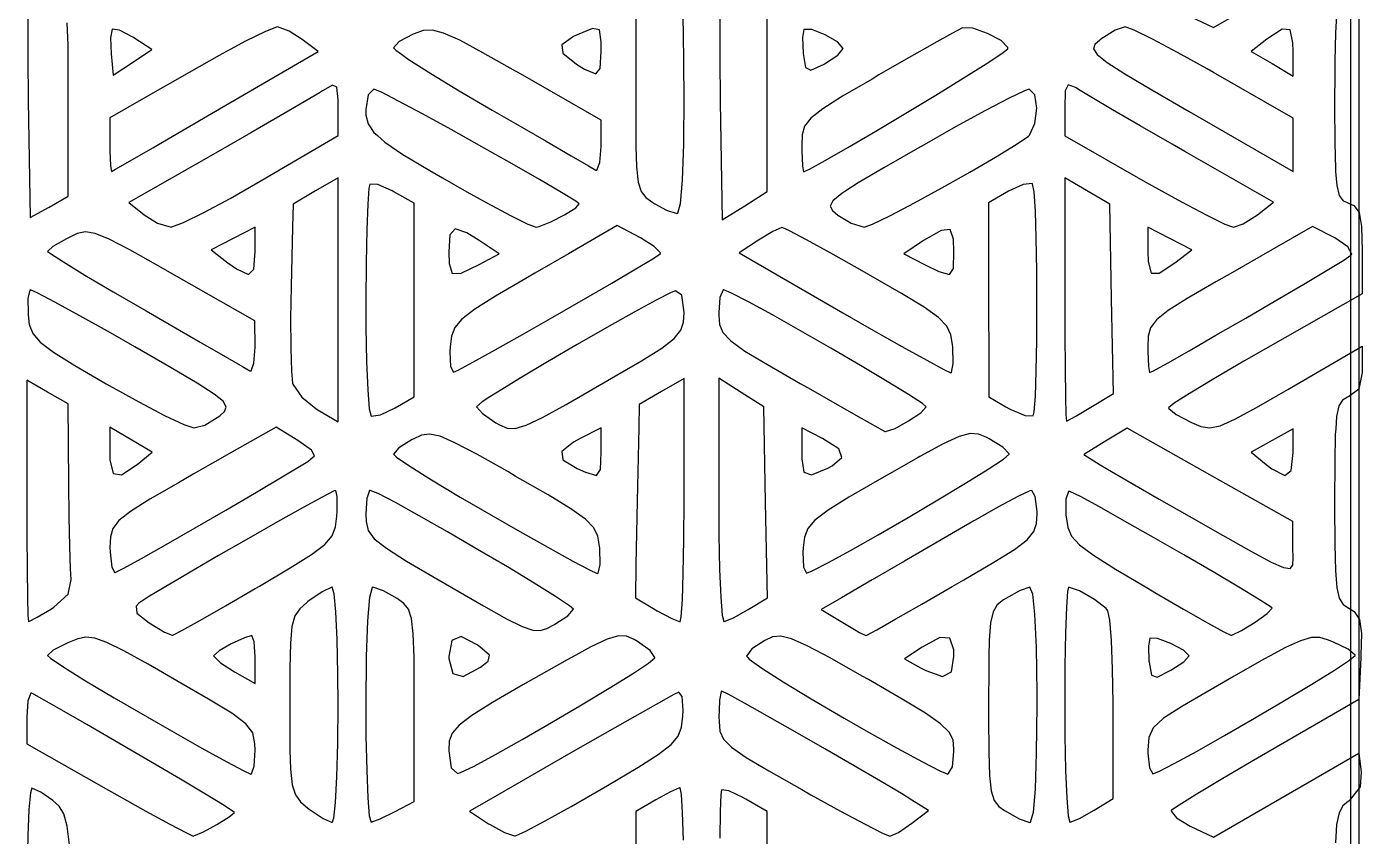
# Model space of a CAD drawing. Extents: x 19 to 403, y -177 to -75.
# Drawn here: x 190.8 to 207.31, y -123.52 to -113.52 of the extents above; entities that cross this region are included whole.
import ezdxf

# ---------------------------------------------------------------- set-up
doc = ezdxf.new("R2010")
doc.units = 0
doc.layers.add('BLACK', color=7, linetype='CONTINUOUS')

msp = doc.modelspace()

# ---------------------------------------------------------------- linework, layer by layer
at = {"layer": 'BLACK', "linetype": 'CONTINUOUS'}
for p, q in [((207.168, -126.969), (207.168, -91.3843)), ((207.268, -91.3843), (207.268, -126.969)), ((205.47, -113.528), (206.368, -113.008)), ((190.82, -113.206), (190.816, -113.532)), ((198.329, -113.212), (198.329, -114.381)), ((198.919, -113.564), (198.908, -113.224)), ((199.373, -113.212), (199.369, -113.541)), ((199.954, -115.553), (199.954, -113.212)), ((205.182, -113.391), (205.47, -113.528)), ((206.992, -113.37), (206.976, -113.597)), ((190.816, -113.532), (190.817, -113.949)), ((191.314, -113.746), (191.304, -113.47)), ((191.858, -113.546), (191.838, -113.653)), ((191.859, -113.545), (191.858, -113.546)), ((191.951, -113.558), (191.859, -113.545)), ((192.116, -113.645), (191.951, -113.558)), ((193.89, -113.521), (193.754, -113.575)), ((193.901, -113.519), (193.89, -113.521)), ((194.045, -113.57), (193.901, -113.519)), ((195.816, -113.559), (195.704, -113.565)), ((195.956, -113.595), (195.816, -113.559)), ((197.797, -113.538), (197.606, -113.617)), ((197.88, -113.556), (197.797, -113.538)), ((197.901, -113.702), (197.88, -113.556)), ((199.369, -113.541), (199.369, -113.961)), ((200.407, -113.549), (200.389, -113.651)), ((200.506, -113.551), (200.407, -113.549)), ((200.67, -113.615), (200.506, -113.551)), ((202.361, -113.533), (202.244, -113.595)), ((202.367, -113.53), (202.361, -113.533)), ((202.497, -113.536), (202.367, -113.53)), ((202.678, -113.599), (202.497, -113.536)), ((204.256, -113.56), (204.079, -113.671)), ((204.378, -113.519), (204.256, -113.56)), ((204.488, -113.559), (204.378, -113.519)), ((204.715, -113.67), (204.488, -113.559)), ((206.32, -113.546), (206.131, -113.671)), ((206.418, -113.556), (206.32, -113.546)), ((206.452, -113.714), (206.418, -113.556)), ((191.838, -113.653), (191.845, -113.851)), ((192.126, -113.652), (192.116, -113.645)), ((192.351, -113.799), (192.126, -113.652)), ((193.508, -113.697), (193.317, -113.799)), ((193.754, -113.575), (193.508, -113.697)), ((194.207, -113.673), (194.045, -113.57)), ((194.404, -113.824), (194.207, -113.673)), ((195.406, -113.701), (195.336, -113.776)), ((195.578, -113.609), (195.406, -113.701)), ((195.593, -113.603), (195.578, -113.609)), ((195.704, -113.565), (195.593, -113.603)), ((196.155, -113.684), (195.956, -113.595)), ((196.442, -113.838), (196.155, -113.684)), ((197.562, -113.638), (197.415, -113.739)), ((197.606, -113.617), (197.562, -113.638)), ((197.902, -113.817), (197.901, -113.702)), ((198.926, -113.991), (198.919, -113.564)), ((200.389, -113.651), (200.397, -113.844)), ((200.824, -113.705), (200.67, -113.615)), ((200.895, -113.784), (200.824, -113.705)), ((202.014, -113.725), (201.908, -113.785)), ((202.244, -113.595), (202.014, -113.725)), ((202.844, -113.688), (202.678, -113.599)), ((202.928, -113.772), (202.844, -113.688)), ((204.064, -113.682), (204.004, -113.737)), ((204.079, -113.671), (204.064, -113.682)), ((205.026, -113.835), (204.715, -113.67)), ((206.131, -113.671), (205.937, -113.821)), ((206.454, -113.822), (206.452, -113.714)), ((206.976, -113.597), (206.968, -113.937)), ((191.316, -114.148), (191.314, -113.746)), ((191.845, -113.851), (191.872, -114.115)), ((192.112, -113.957), (192.351, -113.799)), ((193.183, -113.871), (192.81, -114.081)), ((193.138, -114.562), (194.404, -113.824)), ((193.317, -113.799), (193.183, -113.871)), ((195.336, -113.776), (195.371, -113.812)), ((195.371, -113.812), (195.388, -113.824)), ((195.388, -113.824), (195.531, -113.925)), ((196.845, -114.067), (196.442, -113.838)), ((197.415, -113.739), (197.428, -113.842)), ((197.428, -113.842), (197.599, -113.978)), ((197.891, -114.034), (197.902, -113.817)), ((200.397, -113.844), (200.397, -113.846)), ((200.397, -113.846), (200.426, -114.019)), ((200.664, -113.976), (200.827, -113.869)), ((200.827, -113.869), (200.895, -113.785)), ((200.895, -113.785), (200.895, -113.784)), ((201.908, -113.785), (201.701, -113.903)), ((202.66, -113.974), (202.853, -113.848)), ((202.853, -113.848), (202.928, -113.79)), ((202.928, -113.79), (202.928, -113.772)), ((203.988, -113.79), (203.987, -113.791)), ((203.987, -113.791), (204.032, -113.86)), ((204.004, -113.737), (203.988, -113.79)), ((204.032, -113.86), (204.155, -113.957)), ((205.393, -114.039), (205.026, -113.835)), ((205.937, -113.821), (206.195, -113.973)), ((206.454, -114.126), (206.454, -113.822)), ((190.817, -113.949), (190.822, -114.373)), ((191.872, -114.115), (192.112, -113.957)), ((195.531, -113.925), (195.798, -114.095)), ((197.599, -113.978), (197.696, -114.04)), ((197.696, -114.04), (197.836, -114.101)), ((197.836, -114.101), (197.891, -114.034)), ((198.928, -114.373), (198.926, -113.991)), ((199.369, -113.961), (199.374, -114.373)), ((200.426, -114.019), (200.495, -114.054)), ((200.495, -114.054), (200.66, -113.978)), ((200.66, -113.978), (200.664, -113.976)), ((201.701, -113.903), (201.336, -114.113)), ((202.378, -114.151), (202.66, -113.974)), ((204.155, -113.957), (204.374, -114.097)), ((205.469, -114.082), (205.393, -114.039)), ((206.195, -113.973), (206.454, -114.126)), ((206.968, -113.937), (206.968, -114.126)), ((191.316, -114.404), (191.316, -114.148)), ((192.81, -114.081), (192.247, -114.404)), ((195.798, -114.095), (196.148, -114.308)), ((196.876, -114.084), (196.845, -114.067)), ((197.901, -114.672), (196.876, -114.084)), ((201.25, -114.163), (200.885, -114.376)), ((201.336, -114.113), (201.25, -114.163)), ((202.037, -114.361), (202.378, -114.151)), ((204.374, -114.097), (204.706, -114.295)), ((206.454, -114.646), (205.469, -114.082)), ((206.968, -114.126), (206.967, -114.42)), ((190.822, -114.373), (190.823, -114.428)), ((194.421, -114.332), (194.231, -114.446)), ((194.459, -114.308), (194.421, -114.332)), ((194.582, -114.237), (194.459, -114.308)), ((194.637, -114.264), (194.582, -114.237)), ((194.651, -114.419), (194.637, -114.264)), ((195.024, -114.36), (194.994, -114.538)), ((195.094, -114.287), (195.024, -114.36)), ((195.187, -114.327), (195.094, -114.287)), ((195.398, -114.436), (195.187, -114.327)), ((196.148, -114.308), (196.555, -114.547)), ((198.329, -114.381), (198.329, -114.529)), ((198.923, -114.969), (198.928, -114.373)), ((199.374, -114.373), (199.375, -114.443)), ((200.885, -114.376), (200.641, -114.53)), ((201.666, -114.586), (202.037, -114.361)), ((203.135, -114.308), (202.944, -114.4)), ((203.193, -114.287), (203.135, -114.308)), ((203.264, -114.358), (203.193, -114.287)), ((203.287, -114.522), (203.264, -114.358)), ((203.637, -114.309), (203.632, -114.522)), ((203.673, -114.235), (203.637, -114.309)), ((203.765, -114.269), (203.673, -114.235)), ((203.824, -114.305), (203.765, -114.269)), ((203.965, -114.391), (203.824, -114.305)), ((204.706, -114.295), (205.169, -114.563)), ((190.823, -114.428), (190.846, -115.876)), ((191.316, -115.613), (191.316, -114.404)), ((192.247, -114.404), (191.83, -114.644)), ((194.231, -114.446), (193.937, -114.618)), ((194.652, -114.523), (194.651, -114.419)), ((194.652, -114.863), (194.652, -114.523)), ((194.994, -114.538), (194.996, -114.608)), ((195.695, -114.595), (195.398, -114.436)), ((196.555, -114.547), (196.842, -114.713)), ((198.329, -114.529), (198.331, -114.954)), ((199.375, -114.443), (199.398, -115.905)), ((200.641, -114.53), (200.492, -114.646)), ((202.944, -114.4), (202.651, -114.554)), ((203.264, -114.711), (203.287, -114.522)), ((203.632, -114.522), (203.632, -114.524)), ((203.632, -114.524), (203.632, -114.866)), ((204.223, -114.543), (203.965, -114.391)), ((204.565, -114.742), (204.223, -114.543)), ((206.967, -114.42), (206.967, -114.491)), ((206.967, -114.491), (206.969, -114.952)), ((191.83, -114.644), (191.83, -114.979)), ((192.722, -114.804), (193.138, -114.562)), ((193.937, -114.618), (193.572, -114.829)), ((194.996, -114.608), (195.022, -114.718)), ((196.049, -114.789), (195.695, -114.595)), ((196.842, -114.713), (197.221, -114.932)), ((197.901, -114.998), (197.901, -114.672)), ((200.492, -114.646), (200.415, -114.747)), ((201.295, -114.808), (201.666, -114.586)), ((202.651, -114.554), (202.282, -114.756)), ((203.196, -114.855), (203.264, -114.711)), ((205.169, -114.563), (206.454, -115.306)), ((206.454, -115.306), (206.454, -114.646)), ((192.361, -115.013), (192.722, -114.804)), ((193.572, -114.829), (193.166, -115.061)), ((193.69, -115.426), (194.652, -114.863)), ((195.022, -114.718), (195.092, -114.824)), ((195.092, -114.824), (195.137, -114.863)), ((195.137, -114.863), (195.229, -114.944)), ((196.428, -115), (196.049, -114.789)), ((200.386, -114.854), (200.382, -114.989)), ((200.415, -114.747), (200.386, -114.854)), ((200.953, -115.009), (201.295, -114.808)), ((202.282, -114.756), (201.865, -114.991)), ((203.03, -114.974), (203.183, -114.868)), ((203.183, -114.868), (203.196, -114.855)), ((203.632, -114.866), (204.626, -115.432)), ((204.958, -114.969), (204.565, -114.742)), ((191.83, -114.979), (191.83, -115.05)), ((192.08, -115.176), (192.361, -115.013)), ((195.229, -114.944), (195.452, -115.094)), ((196.802, -115.211), (196.428, -115)), ((197.221, -114.932), (197.531, -115.111)), ((197.887, -115.196), (197.901, -114.998)), ((198.331, -114.954), (198.333, -114.998)), ((198.333, -114.998), (198.34, -115.247)), ((198.908, -115.414), (198.923, -114.969)), ((200.382, -114.989), (200.382, -115.05)), ((200.671, -115.172), (200.953, -115.009)), ((201.842, -115.004), (201.396, -115.259)), ((201.865, -114.991), (201.842, -115.004)), ((202.777, -115.13), (203.03, -114.974)), ((205.114, -115.058), (204.958, -114.969)), ((206.969, -114.952), (206.977, -115.273)), ((191.83, -115.05), (191.837, -115.235)), ((191.902, -115.278), (192.08, -115.176)), ((193.166, -115.061), (192.065, -115.688)), ((195.452, -115.094), (195.784, -115.293)), ((197.141, -115.405), (196.802, -115.211)), ((197.531, -115.111), (197.745, -115.235)), ((197.851, -115.288), (197.887, -115.196)), ((200.382, -115.05), (200.389, -115.237)), ((200.476, -115.278), (200.671, -115.172)), ((202.46, -115.315), (202.777, -115.13)), ((206.211, -115.687), (205.114, -115.058)), ((191.837, -115.235), (191.851, -115.306)), ((191.851, -115.306), (191.902, -115.278)), ((195.784, -115.293), (195.942, -115.383)), ((197.745, -115.235), (197.837, -115.288)), ((197.837, -115.288), (197.851, -115.288)), ((198.34, -115.247), (198.361, -115.436)), ((200.389, -115.237), (200.403, -115.311)), ((200.403, -115.311), (200.476, -115.278)), ((201.396, -115.259), (201.079, -115.446)), ((202.114, -115.509), (202.46, -115.315)), ((206.977, -115.273), (206.979, -115.306)), ((206.979, -115.306), (206.994, -115.481)), ((193.318, -115.638), (193.69, -115.426)), ((194.652, -115.383), (194.374, -115.545)), ((194.652, -118.402), (194.652, -115.383)), ((195.032, -115.512), (195.017, -115.708)), ((195.043, -115.464), (195.032, -115.512)), ((195.143, -115.468), (195.043, -115.464)), ((195.32, -115.544), (195.143, -115.468)), ((195.942, -115.383), (196.244, -115.556)), ((197.413, -115.565), (197.141, -115.405)), ((198.361, -115.436), (198.398, -115.553)), ((198.883, -115.7), (198.908, -115.414)), ((201.079, -115.446), (200.912, -115.553)), ((201.775, -115.694), (202.114, -115.509)), ((203.116, -115.465), (202.935, -115.548)), ((203.23, -115.454), (203.116, -115.465)), ((203.235, -115.458), (203.23, -115.454)), ((203.254, -115.559), (203.235, -115.458)), ((204.187, -115.708), (203.632, -115.383)), ((203.632, -115.383), (203.632, -116.888)), ((204.626, -115.432), (204.71, -115.479)), ((204.71, -115.479), (205.076, -115.682)), ((206.994, -115.481), (207.024, -115.603)), ((191.081, -115.745), (191.316, -115.613)), ((192.065, -115.688), (192.256, -115.843)), ((192.99, -115.814), (193.318, -115.638)), ((194.374, -115.545), (194.096, -115.708)), ((195.342, -115.556), (195.32, -115.544)), ((195.591, -115.698), (195.342, -115.556)), ((195.592, -118.093), (195.591, -115.698)), ((196.244, -115.556), (196.489, -115.692)), ((196.489, -115.692), (196.783, -115.849)), ((197.589, -115.674), (197.413, -115.565)), ((197.588, -115.754), (197.631, -115.704)), ((197.631, -115.704), (197.589, -115.674)), ((198.398, -115.553), (198.456, -115.627)), ((198.456, -115.627), (198.54, -115.689)), ((198.54, -115.689), (198.567, -115.704)), ((198.567, -115.704), (198.709, -115.783)), ((198.848, -115.822), (198.883, -115.7)), ((199.676, -115.729), (199.954, -115.553)), ((200.766, -115.668), (200.733, -115.733)), ((200.875, -115.577), (200.766, -115.668)), ((200.912, -115.553), (200.875, -115.577)), ((201.477, -115.85), (201.775, -115.694)), ((202.935, -115.548), (202.691, -115.692)), ((202.691, -115.692), (202.691, -116.297)), ((203.269, -115.795), (203.254, -115.559)), ((205.076, -115.682), (205.387, -115.846)), ((206.012, -115.841), (206.211, -115.687)), ((207.024, -115.603), (207.071, -115.667)), ((207.071, -115.667), (207.114, -115.687)), ((207.114, -115.687), (207.138, -115.698)), ((207.138, -115.698), (207.204, -115.728)), ((190.846, -115.876), (191.081, -115.745)), ((192.256, -115.843), (192.42, -115.946)), ((192.739, -115.938), (192.99, -115.814)), ((194.096, -115.708), (194.089, -115.993)), ((195.017, -115.708), (195.005, -116.025)), ((196.783, -115.849), (196.998, -115.956)), ((197.279, -115.929), (197.451, -115.84)), ((197.451, -115.84), (197.588, -115.754)), ((198.709, -115.783), (198.839, -115.827)), ((198.839, -115.827), (198.848, -115.822)), ((199.398, -115.905), (199.676, -115.729)), ((200.733, -115.733), (200.76, -115.787)), ((200.76, -115.787), (200.828, -115.844)), ((200.828, -115.844), (200.992, -115.945)), ((201.257, -115.956), (201.477, -115.85)), ((203.28, -116.132), (203.269, -115.795)), ((204.211, -116.879), (204.187, -115.708)), ((205.387, -115.846), (205.61, -115.956)), ((205.837, -115.953), (206.012, -115.841)), ((207.204, -115.728), (207.271, -115.814)), ((207.271, -115.814), (207.301, -115.986)), ((192.42, -115.946), (192.587, -115.993)), ((192.587, -115.993), (192.597, -115.992)), ((192.597, -115.992), (192.739, -115.938)), ((193.625, -115.993), (193.083, -116.274)), ((193.625, -116.295), (193.625, -115.993)), ((194.089, -115.993), (194.071, -116.729)), ((195.005, -116.025), (194.997, -116.434)), ((196.097, -116.013), (196.034, -116.087)), ((196.241, -116.065), (196.097, -116.013)), ((196.998, -115.956), (197.099, -115.994)), ((197.099, -115.994), (197.135, -115.987)), ((197.135, -115.987), (197.279, -115.929)), ((198.101, -115.974), (197.499, -116.323)), ((198.387, -116.128), (198.101, -115.974)), ((200.134, -115.999), (200.023, -116.048)), ((200.138, -115.998), (200.134, -115.999)), ((200.229, -116.038), (200.138, -115.998)), ((200.992, -115.945), (201.151, -115.994)), ((201.151, -115.994), (201.257, -115.956)), ((202.103, -116.034), (201.888, -116.161)), ((202.216, -116.024), (202.103, -116.034)), ((202.258, -116.143), (202.216, -116.024)), ((205.201, -116.274), (204.658, -115.993)), ((204.658, -115.993), (204.658, -116.295)), ((205.61, -115.956), (205.717, -115.996)), ((205.717, -115.996), (205.837, -115.953)), ((206.694, -115.985), (206.19, -116.274)), ((206.969, -116.127), (206.694, -115.985)), ((207.301, -115.986), (207.309, -116.286)), ((191.293, -116.138), (191.127, -116.235)), ((191.32, -116.124), (191.293, -116.138)), ((191.428, -116.073), (191.32, -116.124)), ((191.528, -116.053), (191.428, -116.073)), ((191.65, -116.073), (191.528, -116.053)), ((191.823, -116.143), (191.65, -116.073)), ((192.076, -116.275), (191.823, -116.143)), ((196.034, -116.087), (196.02, -116.297)), ((196.394, -116.161), (196.241, -116.065)), ((196.64, -116.323), (196.394, -116.161)), ((198.559, -116.235), (198.387, -116.128)), ((199.845, -116.155), (199.608, -116.312)), ((200.023, -116.048), (199.845, -116.155)), ((200.439, -116.149), (200.229, -116.038)), ((200.739, -116.314), (200.439, -116.149)), ((201.888, -116.161), (201.642, -116.324)), ((202.263, -116.297), (202.258, -116.143)), ((203.286, -116.533), (203.28, -116.132)), ((207.129, -116.236), (206.969, -116.127)), ((191.127, -116.235), (191.06, -116.293)), ((191.06, -116.293), (191.095, -116.321)), ((191.095, -116.321), (191.256, -116.424)), ((192.437, -116.478), (192.076, -116.275)), ((193.083, -116.274), (193.29, -116.433)), ((193.61, -116.512), (193.625, -116.295)), ((196.02, -116.297), (196.024, -116.444)), ((196.394, -116.456), (196.64, -116.323)), ((197.499, -116.323), (197.082, -116.564)), ((198.54, -116.384), (198.631, -116.323)), ((198.634, -116.312), (198.559, -116.235)), ((198.631, -116.323), (198.634, -116.312)), ((199.608, -116.312), (199.607, -116.312)), ((199.607, -116.312), (200.89, -117.053)), ((201.101, -116.518), (200.739, -116.314)), ((201.642, -116.324), (201.906, -116.46)), ((202.256, -116.503), (202.263, -116.297)), ((202.691, -116.297), (202.691, -116.893)), ((204.658, -116.295), (204.661, -116.418)), ((204.993, -116.433), (205.201, -116.274)), ((206.19, -116.274), (205.676, -116.569)), ((207.081, -116.4), (207.169, -116.341)), ((207.178, -116.327), (207.129, -116.236)), ((207.169, -116.341), (207.178, -116.327)), ((207.309, -116.286), (207.309, -116.819)), ((191.256, -116.424), (191.523, -116.586)), ((192.602, -116.571), (192.437, -116.478)), ((193.29, -116.433), (193.396, -116.511)), ((193.396, -116.511), (193.543, -116.581)), ((193.543, -116.581), (193.61, -116.512)), ((194.997, -116.434), (194.994, -116.905)), ((196.024, -116.444), (196.063, -116.565)), ((196.174, -116.564), (196.394, -116.456)), ((198.035, -116.685), (198.331, -116.511)), ((198.331, -116.511), (198.54, -116.384)), ((201.207, -116.578), (201.101, -116.518)), ((201.906, -116.46), (202.074, -116.544)), ((202.206, -116.579), (202.256, -116.503)), ((204.661, -116.418), (204.698, -116.563)), ((204.799, -116.564), (204.993, -116.433)), ((206.586, -116.697), (206.876, -116.524)), ((206.876, -116.524), (207.081, -116.4)), ((191.523, -116.586), (191.872, -116.793)), ((193.624, -117.152), (192.602, -116.571)), ((196.063, -116.565), (196.174, -116.564)), ((196.97, -116.629), (196.596, -116.849)), ((197.082, -116.564), (196.97, -116.629)), ((197.683, -116.889), (198.035, -116.685)), ((201.613, -116.813), (201.207, -116.578)), ((202.074, -116.544), (202.206, -116.579)), ((203.288, -116.964), (203.286, -116.533)), ((204.698, -116.563), (204.799, -116.564)), ((205.498, -116.671), (205.145, -116.877)), ((205.676, -116.569), (205.498, -116.671)), ((206.24, -116.901), (206.586, -116.697)), ((190.841, -116.771), (190.816, -116.876)), ((190.85, -116.767), (190.841, -116.771)), ((190.94, -116.808), (190.85, -116.767)), ((191.152, -116.92), (190.94, -116.808)), ((191.872, -116.793), (192.279, -117.03)), ((194.071, -116.729), (194.065, -117.122)), ((196.596, -116.849), (196.341, -117.009)), ((198.769, -116.803), (198.584, -116.896)), ((198.821, -116.783), (198.769, -116.803)), ((198.901, -116.836), (198.821, -116.783)), ((198.928, -117.048), (198.901, -116.836)), ((199.411, -116.769), (199.371, -116.865)), ((199.418, -116.767), (199.411, -116.769)), ((199.514, -116.808), (199.418, -116.767)), ((199.725, -116.917), (199.514, -116.808)), ((201.894, -116.984), (201.613, -116.813)), ((207.309, -116.819), (206.112, -117.499)), ((190.816, -116.876), (190.819, -117.055)), ((191.46, -117.09), (191.152, -116.92)), ((194.994, -116.905), (194.996, -117.227)), ((196.341, -117.009), (196.181, -117.131)), ((197.305, -117.107), (197.683, -116.889)), ((198.584, -116.896), (198.309, -117.045)), ((199.371, -116.865), (199.356, -117.05)), ((200.019, -117.079), (199.725, -116.917)), ((202.073, -117.112), (201.894, -116.984)), ((202.691, -116.893), (202.692, -117.681)), ((203.286, -117.39), (203.288, -116.964)), ((203.632, -116.888), (203.632, -116.964)), ((203.632, -116.964), (203.632, -117.315)), ((204.235, -118.05), (204.211, -116.879)), ((204.908, -117.026), (204.764, -117.14)), ((205.145, -116.877), (204.908, -117.026)), ((205.868, -117.118), (206.24, -116.901)), ((190.819, -117.055), (190.819, -117.077)), ((190.819, -117.077), (190.835, -117.197)), ((191.838, -117.302), (191.46, -117.09)), ((192.279, -117.03), (192.565, -117.195)), ((193.625, -117.478), (193.624, -117.152)), ((194.065, -117.122), (194.066, -117.478)), ((196.181, -117.131), (196.093, -117.236)), ((196.931, -117.32), (197.305, -117.107)), ((198.309, -117.045), (197.973, -117.234)), ((198.889, -117.269), (198.922, -117.169)), ((198.922, -117.169), (198.928, -117.05)), ((198.928, -117.05), (198.928, -117.048)), ((199.356, -117.05), (199.355, -117.06)), ((199.355, -117.06), (199.356, -117.082)), ((199.356, -117.082), (199.365, -117.198)), ((200.367, -117.275), (200.019, -117.079)), ((200.89, -117.053), (201.239, -117.253)), ((202.175, -117.218), (202.073, -117.112)), ((204.764, -117.14), (204.69, -117.239)), ((205.501, -117.331), (205.868, -117.118)), ((190.835, -117.197), (190.877, -117.307)), ((190.877, -117.307), (190.968, -117.414)), ((192.138, -117.473), (191.838, -117.302)), ((192.565, -117.195), (192.945, -117.414)), ((194.996, -117.227), (195.004, -117.657)), ((196.053, -117.343), (196.036, -117.474)), ((196.093, -117.236), (196.053, -117.343)), ((196.591, -117.512), (196.931, -117.32)), ((197.973, -117.234), (197.606, -117.445)), ((198.806, -117.369), (198.889, -117.269)), ((199.365, -117.198), (199.406, -117.297)), ((199.406, -117.297), (199.503, -117.399)), ((200.739, -117.489), (200.367, -117.275)), ((201.239, -117.253), (201.619, -117.469)), ((202.225, -117.323), (202.175, -117.218)), ((202.244, -117.446), (202.225, -117.323)), ((203.632, -117.315), (203.635, -117.745)), ((204.662, -117.343), (204.658, -117.473)), ((204.69, -117.239), (204.662, -117.343)), ((205.168, -117.522), (205.501, -117.331)), ((190.968, -117.414), (191.133, -117.539)), ((192.59, -117.733), (192.138, -117.473)), ((192.945, -117.414), (193.255, -117.592)), ((193.611, -117.676), (193.625, -117.478)), ((194.066, -117.478), (194.066, -117.492)), ((194.066, -117.492), (194.074, -117.772)), ((196.036, -117.474), (196.033, -117.534)), ((196.315, -117.664), (196.591, -117.512)), ((197.606, -117.445), (197.238, -117.659)), ((198.4, -117.646), (198.651, -117.488)), ((198.651, -117.488), (198.806, -117.369)), ((199.503, -117.399), (199.679, -117.525)), ((201.106, -117.703), (200.739, -117.489)), ((201.619, -117.469), (201.927, -117.64)), ((202.247, -117.476), (202.244, -117.446)), ((202.252, -117.681), (202.247, -117.476)), ((203.28, -117.774), (203.286, -117.39)), ((204.658, -117.473), (204.658, -117.531)), ((204.9, -117.674), (205.168, -117.522)), ((206.112, -117.499), (205.844, -117.652)), ((206.387, -118), (207.309, -117.464)), ((207.309, -117.464), (207.309, -117.752)), ((191.133, -117.539), (191.398, -117.704)), ((193.255, -117.592), (193.469, -117.715)), ((193.575, -117.768), (193.611, -117.676)), ((195.004, -117.657), (195.018, -118.004)), ((196.033, -117.534), (196.041, -117.716)), ((196.134, -117.761), (196.315, -117.664)), ((197.238, -117.659), (196.9, -117.861)), ((198.031, -117.862), (198.4, -117.646)), ((199.679, -117.525), (199.957, -117.693)), ((201.927, -117.64), (202.137, -117.753)), ((202.232, -117.789), (202.252, -117.681)), ((202.692, -117.681), (202.692, -118.093)), ((204.658, -117.531), (204.665, -117.717)), ((204.728, -117.769), (204.9, -117.674)), ((205.844, -117.652), (205.475, -117.868)), ((191.398, -117.704), (191.787, -117.931)), ((192.911, -117.923), (192.59, -117.733)), ((193.469, -117.715), (193.561, -117.768)), ((193.561, -117.768), (193.575, -117.768)), ((194.074, -117.772), (194.089, -117.923)), ((196.041, -117.716), (196.079, -117.786)), ((196.079, -117.786), (196.134, -117.761)), ((199.957, -117.693), (200.36, -117.926)), ((201.437, -117.9), (201.106, -117.703)), ((202.137, -117.753), (202.223, -117.794)), ((202.223, -117.794), (202.232, -117.789)), ((203.269, -118.081), (203.28, -117.774)), ((203.635, -117.745), (203.64, -118.087)), ((204.665, -117.717), (204.679, -117.792)), ((204.679, -117.792), (204.728, -117.769)), ((207.308, -117.792), (207.265, -117.997)), ((207.309, -117.752), (207.308, -117.792)), ((191.059, -118.033), (190.803, -117.887)), ((190.803, -117.887), (190.803, -119.38)), ((191.787, -117.931), (191.821, -117.95)), ((191.821, -117.95), (192.187, -118.155)), ((193.119, -118.057), (192.911, -117.923)), ((194.089, -117.923), (194.092, -117.935)), ((194.092, -117.935), (194.202, -118.097)), ((195.018, -118.004), (195.036, -118.238)), ((196.9, -117.861), (196.621, -118.032)), ((197.47, -118.185), (197.883, -117.948)), ((197.883, -117.948), (198.031, -117.862)), ((198.928, -117.863), (198.65, -118.026)), ((198.928, -119.368), (198.928, -117.863)), ((199.633, -118.038), (199.355, -117.862)), ((199.355, -117.862), (199.355, -119.367)), ((200.36, -117.926), (200.459, -117.982)), ((200.459, -117.982), (200.819, -118.187)), ((201.702, -118.062), (201.437, -117.9)), ((205.475, -117.868), (205.181, -118.046)), ((206.003, -118.222), (206.387, -118)), ((207.265, -117.997), (207.138, -118.093)), ((191.315, -118.179), (191.059, -118.033)), ((191.323, -119.162), (191.315, -118.179)), ((192.187, -118.155), (192.505, -118.322)), ((193.233, -118.151), (193.119, -118.057)), ((193.27, -118.218), (193.233, -118.151)), ((194.202, -118.097), (194.354, -118.218)), ((195.357, -118.229), (195.592, -118.093)), ((196.432, -118.155), (196.362, -118.213)), ((196.528, -118.093), (196.432, -118.155)), ((196.621, -118.032), (196.528, -118.093)), ((198.65, -118.026), (198.372, -118.188)), ((199.911, -118.214), (199.633, -118.038)), ((201.873, -118.173), (201.702, -118.062)), ((201.921, -118.214), (201.873, -118.173)), ((202.692, -118.093), (202.905, -118.214)), ((203.253, -118.277), (203.269, -118.081)), ((203.64, -118.087), (203.646, -118.311)), ((203.955, -118.221), (204.235, -118.05)), ((204.986, -118.171), (204.915, -118.227)), ((205.175, -118.05), (204.986, -118.171)), ((205.181, -118.046), (205.175, -118.05)), ((207.063, -118.131), (207.019, -118.201)), ((207.127, -118.097), (207.063, -118.131)), ((207.138, -118.093), (207.127, -118.097)), ((192.505, -118.322), (192.743, -118.434)), ((193.003, -118.441), (193.188, -118.328)), ((193.188, -118.328), (193.247, -118.273)), ((193.247, -118.273), (193.27, -118.218)), ((194.354, -118.218), (194.392, -118.248)), ((194.392, -118.248), (194.652, -118.402)), ((195.036, -118.238), (195.058, -118.331)), ((195.058, -118.331), (195.06, -118.332)), ((195.06, -118.332), (195.176, -118.314)), ((195.176, -118.314), (195.357, -118.229)), ((196.362, -118.213), (196.363, -118.216)), ((196.363, -118.216), (196.436, -118.298)), ((196.436, -118.298), (196.6, -118.411)), ((196.977, -118.442), (197.177, -118.346)), ((197.177, -118.346), (197.47, -118.185)), ((198.372, -118.188), (198.366, -118.473)), ((199.935, -119.394), (199.911, -118.214)), ((200.819, -118.187), (201.116, -118.356)), ((201.702, -118.389), (201.855, -118.287)), ((201.855, -118.287), (201.921, -118.214)), ((202.905, -118.214), (202.941, -118.235)), ((202.941, -118.235), (202.964, -118.247)), ((202.964, -118.247), (203.141, -118.323)), ((203.141, -118.323), (203.24, -118.328)), ((203.24, -118.328), (203.253, -118.277)), ((203.646, -118.311), (203.653, -118.392)), ((203.662, -118.389), (203.77, -118.33)), ((203.77, -118.33), (203.955, -118.221)), ((204.915, -118.227), (204.917, -118.235)), ((204.917, -118.235), (205.008, -118.308)), ((205.008, -118.308), (205.19, -118.406)), ((205.735, -118.368), (206.003, -118.222)), ((206.991, -118.334), (206.98, -118.486)), ((207.019, -118.201), (206.991, -118.334)), ((192.352, -118.777), (191.83, -118.468)), ((191.83, -118.468), (191.83, -118.772)), ((192.743, -118.434), (192.868, -118.476)), ((192.868, -118.476), (193.003, -118.441)), ((193.888, -118.465), (193.339, -118.777)), ((194.154, -118.633), (193.888, -118.465)), ((196.6, -118.411), (196.646, -118.437)), ((196.646, -118.437), (196.739, -118.477)), ((196.739, -118.477), (196.84, -118.483)), ((196.84, -118.483), (196.977, -118.442)), ((197.902, -118.473), (197.645, -118.606)), ((197.902, -118.775), (197.902, -118.473)), ((198.366, -118.473), (198.348, -119.382)), ((200.638, -118.606), (200.382, -118.473)), ((200.382, -118.473), (200.382, -118.775)), ((201.116, -118.356), (201.322, -118.472)), ((201.322, -118.472), (201.408, -118.518)), ((201.418, -118.52), (201.534, -118.481)), ((201.534, -118.481), (201.702, -118.389)), ((203.653, -118.392), (203.662, -118.389)), ((204.404, -118.479), (204.137, -118.641)), ((205.426, -119.056), (204.404, -118.479)), ((205.19, -118.406), (205.198, -118.41)), ((205.198, -118.41), (205.315, -118.46)), ((205.315, -118.46), (205.423, -118.476)), ((205.423, -118.476), (205.552, -118.449)), ((205.552, -118.449), (205.735, -118.368)), ((206.454, -118.486), (206.196, -118.631)), ((206.454, -118.781), (206.454, -118.486)), ((206.98, -118.486), (206.975, -118.556)), ((194.322, -118.749), (194.154, -118.633)), ((195.568, -118.619), (195.404, -118.723)), ((195.579, -118.613), (195.568, -118.619)), ((195.682, -118.567), (195.579, -118.613)), ((195.783, -118.552), (195.682, -118.567)), ((195.912, -118.579), (195.783, -118.552)), ((196.096, -118.658), (195.912, -118.579)), ((196.364, -118.801), (196.096, -118.658)), ((197.561, -118.652), (197.415, -118.769)), ((197.645, -118.606), (197.561, -118.652)), ((200.839, -118.734), (200.638, -118.606)), ((201.408, -118.518), (201.418, -118.52)), ((202.129, -118.673), (201.842, -118.828)), ((202.326, -118.582), (202.129, -118.673)), ((202.462, -118.545), (202.326, -118.582)), ((202.567, -118.553), (202.462, -118.545)), ((202.668, -118.595), (202.567, -118.553)), ((202.697, -118.609), (202.668, -118.595)), ((202.867, -118.715), (202.697, -118.609)), ((204.137, -118.641), (203.874, -118.801)), ((206.196, -118.631), (205.937, -118.777)), ((206.975, -118.556), (206.968, -118.895)), ((191.83, -118.772), (191.832, -118.869)), ((192.167, -118.927), (192.352, -118.777)), ((193.339, -118.777), (192.862, -119.048)), ((194.279, -118.889), (194.358, -118.82)), ((194.358, -118.82), (194.322, -118.749)), ((195.404, -118.723), (195.337, -118.801)), ((195.337, -118.801), (195.357, -118.82)), ((195.357, -118.82), (195.375, -118.837)), ((195.375, -118.837), (195.538, -118.949)), ((196.747, -119.016), (196.364, -118.801)), ((197.415, -118.769), (197.43, -118.871)), ((197.895, -118.989), (197.902, -118.775)), ((200.382, -118.775), (200.383, -118.858)), ((200.757, -118.944), (200.877, -118.84)), ((200.877, -118.84), (200.839, -118.734)), ((201.821, -118.84), (201.436, -119.06)), ((201.842, -118.828), (201.821, -118.84)), ((202.944, -118.796), (202.867, -118.715)), ((202.874, -118.86), (202.945, -118.801)), ((202.945, -118.801), (202.944, -118.796)), ((203.874, -118.801), (203.869, -118.804)), ((203.869, -118.804), (204.071, -118.93)), ((205.937, -118.777), (206.12, -118.927)), ((206.431, -119.001), (206.454, -118.781)), ((191.832, -118.869), (191.871, -119.038)), ((191.976, -119.054), (192.167, -118.927)), ((193.982, -119.069), (194.258, -118.902)), ((194.258, -118.902), (194.279, -118.889)), ((195.538, -118.949), (195.807, -119.118)), ((197.43, -118.871), (197.606, -118.977)), ((197.606, -118.977), (197.71, -119.024)), ((197.846, -119.062), (197.895, -118.989)), ((200.383, -118.858), (200.409, -119.024)), ((200.502, -119.054), (200.702, -118.972)), ((200.702, -118.972), (200.757, -118.944)), ((202.405, -119.158), (202.684, -118.984)), ((202.684, -118.984), (202.874, -118.86)), ((204.071, -118.93), (204.21, -119.014)), ((206.12, -118.927), (206.191, -118.983)), ((206.191, -118.983), (206.35, -119.065)), ((206.35, -119.065), (206.431, -119.001)), ((206.968, -118.895), (206.967, -119.379)), ((191.328, -119.575), (191.323, -119.162)), ((191.871, -119.038), (191.976, -119.054)), ((192.677, -119.154), (192.323, -119.358)), ((192.862, -119.048), (192.677, -119.154)), ((193.641, -119.271), (193.982, -119.069)), ((195.807, -119.118), (196.159, -119.33)), ((196.84, -119.07), (196.747, -119.016)), ((197.247, -119.304), (196.84, -119.07)), ((197.71, -119.024), (197.846, -119.062)), ((200.409, -119.024), (200.502, -119.054)), ((201.344, -119.113), (200.965, -119.332)), ((201.436, -119.06), (201.344, -119.113)), ((202.065, -119.363), (202.405, -119.158)), ((204.21, -119.014), (204.467, -119.164)), ((204.467, -119.164), (204.8, -119.356)), ((206.449, -119.632), (205.426, -119.056)), ((193.265, -119.491), (193.641, -119.271)), ((194.462, -119.327), (194.219, -119.461)), ((194.602, -119.255), (194.462, -119.327)), ((194.622, -119.248), (194.602, -119.255)), ((194.641, -119.323), (194.622, -119.248)), ((194.64, -119.509), (194.641, -119.323)), ((195.015, -119.323), (195.008, -119.344)), ((195.041, -119.249), (195.015, -119.323)), ((195.047, -119.248), (195.041, -119.249)), ((195.146, -119.288), (195.047, -119.248)), ((195.359, -119.399), (195.146, -119.288)), ((196.159, -119.33), (196.568, -119.568)), ((197.529, -119.475), (197.247, -119.304)), ((200.965, -119.332), (200.707, -119.493)), ((203.054, -119.323), (202.814, -119.451)), ((203.2, -119.254), (203.054, -119.323)), ((203.224, -119.248), (203.2, -119.254)), ((203.268, -119.323), (203.224, -119.248)), ((203.289, -119.507), (203.268, -119.323)), ((203.68, -119.261), (203.647, -119.356)), ((203.695, -119.26), (203.68, -119.261)), ((203.825, -119.324), (203.695, -119.26)), ((204.06, -119.452), (203.825, -119.324)), ((190.803, -119.38), (190.803, -119.419)), ((190.803, -119.419), (190.804, -119.796)), ((192.323, -119.358), (192.086, -119.507)), ((192.883, -119.712), (193.265, -119.491)), ((194.219, -119.461), (193.903, -119.638)), ((195.008, -119.344), (194.994, -119.539)), ((195.654, -119.562), (195.359, -119.399)), ((197.71, -119.604), (197.529, -119.475)), ((198.348, -119.382), (198.333, -120.165)), ((198.925, -119.854), (198.928, -119.368)), ((199.355, -119.367), (199.358, -119.795)), ((199.959, -120.574), (199.935, -119.394)), ((200.707, -119.493), (200.545, -119.615)), ((201.695, -119.581), (202.065, -119.363)), ((202.814, -119.451), (202.518, -119.619)), ((203.647, -119.356), (203.647, -119.539)), ((204.372, -119.626), (204.06, -119.452)), ((204.8, -119.356), (205.171, -119.568)), ((206.967, -119.379), (206.967, -119.447)), ((206.967, -119.447), (206.969, -119.912)), ((191.336, -119.941), (191.328, -119.575)), ((191.941, -119.621), (191.866, -119.719)), ((192.086, -119.507), (191.941, -119.621)), ((193.903, -119.638), (193.544, -119.842)), ((194.619, -119.7), (194.636, -119.567)), ((194.636, -119.567), (194.64, -119.509)), ((194.994, -119.539), (194.997, -119.632)), ((194.997, -119.632), (195.024, -119.742)), ((196.003, -119.761), (195.654, -119.562)), ((196.568, -119.568), (196.867, -119.738)), ((197.813, -119.71), (197.71, -119.604)), ((200.545, -119.615), (200.456, -119.719)), ((201.325, -119.796), (201.695, -119.581)), ((202.51, -119.623), (202.103, -119.86)), ((202.518, -119.619), (202.51, -119.623)), ((203.25, -119.757), (203.283, -119.658)), ((203.283, -119.658), (203.289, -119.539)), ((203.289, -119.539), (203.289, -119.507)), ((203.647, -119.539), (203.647, -119.554)), ((203.647, -119.554), (203.649, -119.576)), ((203.649, -119.576), (203.668, -119.706)), ((204.729, -119.83), (204.372, -119.626)), ((205.171, -119.568), (205.583, -119.803)), ((206.451, -119.956), (206.449, -119.632)), ((190.804, -119.796), (190.807, -120.226)), ((191.838, -119.823), (191.832, -119.953)), ((191.866, -119.719), (191.838, -119.823)), ((192.526, -119.917), (192.883, -119.712)), ((194.486, -119.915), (194.577, -119.809)), ((194.577, -119.809), (194.619, -119.7)), ((195.024, -119.742), (195.099, -119.845)), ((196.376, -119.977), (196.003, -119.761)), ((196.867, -119.738), (197.245, -119.951)), ((197.863, -119.814), (197.813, -119.71)), ((197.883, -119.936), (197.863, -119.814)), ((199.358, -119.795), (199.367, -120.225)), ((200.415, -119.826), (200.398, -119.957)), ((200.456, -119.719), (200.415, -119.826)), ((200.985, -119.989), (201.325, -119.796)), ((203.166, -119.857), (203.25, -119.757)), ((203.668, -119.706), (203.715, -119.814)), ((203.715, -119.814), (203.813, -119.921)), ((205.103, -120.045), (204.729, -119.83)), ((205.583, -119.803), (205.938, -120.004)), ((191.345, -120.217), (191.336, -119.941)), ((191.832, -119.953), (191.833, -120.012)), ((192.223, -120.089), (192.526, -119.917)), ((193.544, -119.842), (193.174, -120.054)), ((194.322, -120.04), (194.486, -119.915)), ((195.099, -119.845), (195.249, -119.963)), ((195.249, -119.963), (195.498, -120.121)), ((196.743, -120.194), (196.376, -119.977)), ((197.245, -119.951), (197.553, -120.121)), ((197.885, -119.962), (197.883, -119.936)), ((197.889, -120.165), (197.885, -119.962)), ((198.917, -120.274), (198.925, -119.854)), ((200.398, -119.957), (200.394, -120.013)), ((200.703, -120.144), (200.985, -119.989)), ((202.103, -119.86), (201.651, -120.122)), ((202.756, -120.136), (203.009, -119.977)), ((203.009, -119.977), (203.166, -119.857)), ((203.813, -119.921), (203.987, -120.05)), ((206.455, -120.082), (206.451, -119.956)), ((206.969, -119.912), (206.973, -120.082)), ((191.833, -120.012), (191.853, -120.196)), ((192.004, -120.21), (192.223, -120.089)), ((193.174, -120.054), (192.823, -120.258)), ((194.061, -120.204), (194.322, -120.04)), ((195.498, -120.121), (195.87, -120.34)), ((197.553, -120.121), (197.765, -120.233)), ((200.394, -120.013), (200.402, -120.197)), ((200.51, -120.243), (200.703, -120.144)), ((201.651, -120.122), (201.25, -120.355)), ((202.384, -120.355), (202.756, -120.136)), ((203.987, -120.05), (204.26, -120.222)), ((205.464, -120.255), (205.103, -120.045)), ((205.938, -120.004), (206.182, -120.135)), ((206.182, -120.135), (206.335, -120.202)), ((206.451, -120.17), (206.455, -120.082)), ((206.973, -120.082), (206.977, -120.237)), ((190.807, -120.226), (190.812, -120.567)), ((191.353, -120.347), (191.345, -120.217)), ((191.853, -120.196), (191.894, -120.265)), ((191.894, -120.265), (191.898, -120.264)), ((191.898, -120.264), (192.004, -120.21)), ((192.823, -120.258), (192.67, -120.347)), ((193.678, -120.431), (194.061, -120.204)), ((197.074, -120.394), (196.743, -120.194)), ((197.765, -120.233), (197.855, -120.274)), ((197.855, -120.274), (197.864, -120.27)), ((197.864, -120.27), (197.889, -120.165)), ((198.333, -120.165), (198.325, -120.576)), ((198.906, -120.602), (198.917, -120.274)), ((199.367, -120.225), (199.381, -120.566)), ((200.402, -120.197), (200.441, -120.27)), ((200.441, -120.27), (200.51, -120.243)), ((204.26, -120.222), (204.658, -120.458)), ((205.782, -120.442), (205.464, -120.255)), ((206.335, -120.202), (206.418, -120.212)), ((206.418, -120.212), (206.451, -120.17)), ((206.977, -120.237), (206.994, -120.451)), ((191.316, -120.531), (191.353, -120.347)), ((192.521, -120.435), (192.3, -120.568)), ((192.67, -120.347), (192.521, -120.435)), ((193.259, -120.674), (193.625, -120.461)), ((193.625, -120.461), (193.678, -120.431)), ((194.573, -120.445), (194.453, -120.501)), ((194.578, -120.445), (194.573, -120.445)), ((194.602, -120.526), (194.578, -120.445)), ((195.073, -120.449), (195.039, -120.572)), ((195.082, -120.445), (195.073, -120.449)), ((195.213, -120.488), (195.082, -120.445)), ((195.382, -120.583), (195.213, -120.488)), ((195.87, -120.34), (196.055, -120.447)), ((196.055, -120.447), (196.45, -120.676)), ((197.34, -120.559), (197.074, -120.394)), ((201.25, -120.355), (200.872, -120.574)), ((201.865, -120.654), (202.242, -120.437)), ((202.242, -120.437), (202.384, -120.355)), ((203.082, -120.483), (202.902, -120.583)), ((203.201, -120.445), (203.082, -120.483)), ((203.237, -120.529), (203.201, -120.445)), ((203.68, -120.445), (203.667, -120.496)), ((203.816, -120.491), (203.68, -120.445)), ((203.999, -120.596), (203.816, -120.491)), ((204.658, -120.458), (204.745, -120.509)), ((206.027, -120.591), (205.782, -120.442)), ((206.994, -120.451), (207.025, -120.581)), ((190.812, -120.567), (190.818, -120.791)), ((191.14, -120.692), (191.316, -120.531)), ((192.19, -120.64), (192.155, -120.677)), ((192.3, -120.568), (192.19, -120.64)), ((194.265, -120.633), (194.177, -120.71)), ((194.278, -120.622), (194.265, -120.633)), ((194.453, -120.501), (194.278, -120.622)), ((194.623, -120.75), (194.602, -120.526)), ((195.039, -120.572), (195.014, -120.858)), ((195.465, -120.644), (195.382, -120.583)), ((195.523, -120.717), (195.465, -120.644)), ((197.511, -120.673), (197.34, -120.559)), ((198.325, -120.576), (198.562, -120.716)), ((198.891, -120.81), (198.906, -120.602)), ((199.381, -120.566), (199.399, -120.79)), ((199.721, -120.721), (199.959, -120.574)), ((200.872, -120.574), (200.622, -120.719)), ((201.546, -120.837), (201.865, -120.654)), ((202.873, -120.602), (202.797, -120.664)), ((202.902, -120.583), (202.873, -120.602)), ((203.264, -120.779), (203.237, -120.529)), ((203.667, -120.496), (203.653, -120.692)), ((204.143, -120.709), (203.999, -120.596)), ((204.745, -120.509), (205.1, -120.716)), ((206.171, -120.682), (206.027, -120.591)), ((207.025, -120.581), (207.073, -120.656)), ((207.073, -120.656), (207.141, -120.703)), ((190.818, -120.791), (190.825, -120.872)), ((190.831, -120.87), (190.932, -120.816)), ((190.932, -120.816), (191.11, -120.711)), ((191.11, -120.711), (191.14, -120.692)), ((192.155, -120.677), (192.166, -120.764)), ((192.166, -120.764), (192.318, -120.885)), ((192.949, -120.851), (193.259, -120.674)), ((194.117, -120.798), (194.081, -120.929)), ((194.177, -120.71), (194.117, -120.798)), ((194.639, -121.09), (194.623, -120.75)), ((195.56, -120.833), (195.523, -120.717)), ((196.45, -120.676), (196.732, -120.835)), ((197.329, -120.902), (197.492, -120.797)), ((197.492, -120.797), (197.559, -120.716)), ((197.559, -120.716), (197.511, -120.673)), ((198.562, -120.716), (198.575, -120.724)), ((198.575, -120.724), (198.596, -120.737)), ((198.596, -120.737), (198.776, -120.833)), ((198.877, -120.872), (198.891, -120.81)), ((199.399, -120.79), (199.42, -120.87)), ((199.423, -120.87), (199.539, -120.823)), ((199.539, -120.823), (199.721, -120.721)), ((200.622, -120.719), (200.889, -120.881)), ((202.746, -120.748), (202.715, -120.883)), ((202.797, -120.664), (202.746, -120.748)), ((203.282, -121.188), (203.264, -120.779)), ((203.653, -120.692), (203.642, -121.01)), ((204.165, -120.736), (204.143, -120.709)), ((204.188, -120.853), (204.165, -120.736)), ((205.1, -120.716), (205.395, -120.883)), ((205.985, -120.877), (206.133, -120.771)), ((206.133, -120.771), (206.195, -120.703)), ((206.195, -120.703), (206.171, -120.682)), ((207.141, -120.703), (207.142, -120.704)), ((207.142, -120.704), (207.207, -120.746)), ((207.207, -120.746), (207.274, -120.844)), ((190.825, -120.872), (190.831, -120.87)), ((192.318, -120.885), (192.336, -120.897)), ((192.336, -120.897), (192.506, -120.999)), ((192.607, -121.037), (192.721, -120.978)), ((192.721, -120.978), (192.949, -120.851)), ((194.081, -120.929), (194.062, -121.135)), ((195.014, -120.858), (194.999, -121.302)), ((195.581, -121.021), (195.56, -120.833)), ((196.732, -120.835), (196.926, -120.932)), ((196.926, -120.932), (197.057, -120.977)), ((197.057, -120.977), (197.15, -120.981)), ((197.15, -120.981), (197.231, -120.954)), ((197.231, -120.954), (197.325, -120.904)), ((197.325, -120.904), (197.329, -120.902)), ((198.776, -120.833), (198.877, -120.872)), ((199.42, -120.87), (199.423, -120.87)), ((200.889, -120.881), (200.93, -120.906)), ((200.93, -120.906), (201.097, -121.004)), ((201.187, -121.038), (201.311, -120.97)), ((201.311, -120.97), (201.546, -120.837)), ((202.715, -120.883), (202.698, -121.1)), ((204.208, -121.105), (204.188, -120.853)), ((205.395, -120.883), (205.599, -120.996)), ((205.697, -121.036), (205.818, -120.98)), ((205.818, -120.98), (205.985, -120.877)), ((207.274, -120.844), (207.298, -121.017)), ((191.303, -121.135), (191.131, -121.224)), ((191.331, -121.123), (191.303, -121.135)), ((191.436, -121.082), (191.331, -121.123)), ((191.532, -121.063), (191.436, -121.082)), ((191.643, -121.076), (191.532, -121.063)), ((191.793, -121.129), (191.643, -121.076)), ((192.004, -121.232), (191.793, -121.129)), ((192.506, -120.999), (192.599, -121.039)), ((192.599, -121.039), (192.607, -121.037)), ((193.331, -121.143), (193.18, -121.23)), ((193.495, -121.068), (193.331, -121.143)), ((193.587, -121.043), (193.495, -121.068)), ((193.613, -121.119), (193.587, -121.043)), ((193.625, -121.303), (193.613, -121.119)), ((194.062, -121.135), (194.054, -121.447)), ((194.649, -121.517), (194.639, -121.09)), ((195.59, -121.311), (195.581, -121.021)), ((196.058, -121.103), (196.02, -121.3)), ((196.174, -121.055), (196.058, -121.103)), ((196.372, -121.156), (196.174, -121.055)), ((197.978, -121.086), (197.776, -121.181)), ((198.115, -121.046), (197.978, -121.086)), ((198.217, -121.051), (198.115, -121.046)), ((198.31, -121.092), (198.217, -121.051)), ((198.351, -121.115), (198.31, -121.092)), ((198.508, -121.228), (198.351, -121.115)), ((199.924, -121.102), (199.765, -121.206)), ((200.021, -121.059), (199.924, -121.102)), ((200.123, -121.05), (200.021, -121.059)), ((200.256, -121.082), (200.123, -121.05)), ((200.45, -121.168), (200.256, -121.082)), ((201.097, -121.004), (201.175, -121.043)), ((201.175, -121.043), (201.187, -121.038)), ((202.089, -121.066), (201.868, -121.186)), ((202.213, -121.074), (202.089, -121.066)), ((202.26, -121.217), (202.213, -121.074)), ((202.698, -121.1), (202.694, -121.3)), ((203.642, -121.01), (203.634, -121.422)), ((204.222, -121.458), (204.208, -121.105)), ((204.683, -121.075), (204.665, -121.171)), ((204.779, -121.079), (204.683, -121.075)), ((204.943, -121.139), (204.779, -121.079)), ((205.099, -121.221), (204.943, -121.139)), ((205.599, -120.996), (205.684, -121.038)), ((205.684, -121.038), (205.697, -121.036)), ((206.547, -121.106), (206.359, -121.191)), ((206.681, -121.067), (206.547, -121.106)), ((206.785, -121.067), (206.681, -121.067)), ((206.881, -121.094), (206.785, -121.067)), ((206.952, -121.123), (206.881, -121.094)), ((207.134, -121.212), (206.952, -121.123)), ((207.298, -121.017), (207.292, -121.289)), ((191.131, -121.224), (191.061, -121.289)), ((191.061, -121.289), (191.099, -121.323)), ((192.302, -121.396), (192.004, -121.232)), ((193.18, -121.23), (193.113, -121.292)), ((193.113, -121.292), (193.114, -121.298)), ((193.114, -121.298), (193.198, -121.378)), ((193.625, -121.339), (193.625, -121.303)), ((194.999, -121.302), (194.994, -121.899)), ((195.592, -121.732), (195.59, -121.311)), ((196.02, -121.3), (196.02, -121.326)), ((196.405, -121.18), (196.372, -121.156)), ((196.523, -121.283), (196.405, -121.18)), ((196.506, -121.357), (196.523, -121.283)), ((197.588, -121.283), (197.482, -121.341)), ((197.776, -121.181), (197.588, -121.283)), ((198.486, -121.384), (198.565, -121.318)), ((198.566, -121.315), (198.508, -121.228)), ((198.565, -121.318), (198.566, -121.315)), ((199.765, -121.206), (199.698, -121.296)), ((199.698, -121.296), (199.714, -121.315)), ((199.714, -121.315), (199.73, -121.332)), ((200.731, -121.318), (200.45, -121.168)), ((201.127, -121.542), (200.731, -121.318)), ((201.868, -121.186), (201.65, -121.329)), ((202.231, -121.49), (202.263, -121.3)), ((202.263, -121.3), (202.26, -121.217)), ((202.694, -121.3), (202.692, -121.429)), ((203.289, -121.75), (203.282, -121.188)), ((204.665, -121.171), (204.673, -121.36)), ((205.171, -121.291), (205.099, -121.221)), ((205.104, -121.365), (205.171, -121.292)), ((205.171, -121.292), (205.171, -121.291)), ((206.17, -121.292), (206.093, -121.333)), ((206.359, -121.191), (206.17, -121.292)), ((207.222, -121.283), (207.134, -121.212)), ((207.153, -121.346), (207.223, -121.289)), ((207.223, -121.289), (207.222, -121.283)), ((207.292, -121.314), (207.266, -121.831)), ((207.292, -121.289), (207.292, -121.314)), ((191.099, -121.323), (191.262, -121.433)), ((191.262, -121.433), (191.531, -121.6)), ((192.708, -121.63), (192.302, -121.396)), ((193.198, -121.378), (193.369, -121.489)), ((193.625, -121.634), (193.625, -121.339)), ((194.054, -121.447), (194.054, -121.634)), ((196.02, -121.326), (196.068, -121.511)), ((196.198, -121.547), (196.41, -121.434)), ((196.41, -121.434), (196.506, -121.357)), ((197.482, -121.341), (197.068, -121.577)), ((198.288, -121.515), (198.486, -121.384)), ((199.73, -121.332), (199.887, -121.445)), ((199.887, -121.445), (200.151, -121.615)), ((201.65, -121.329), (201.85, -121.44)), ((201.85, -121.44), (201.915, -121.475)), ((201.915, -121.475), (202.122, -121.546)), ((202.692, -121.429), (202.691, -121.899)), ((203.634, -121.422), (203.632, -121.899)), ((204.229, -121.876), (204.222, -121.458)), ((204.673, -121.36), (204.674, -121.369)), ((204.674, -121.369), (204.703, -121.53)), ((204.772, -121.557), (204.936, -121.475)), ((204.936, -121.475), (204.944, -121.471)), ((204.944, -121.471), (205.104, -121.365)), ((206.093, -121.333), (205.726, -121.542)), ((206.685, -121.641), (206.964, -121.469)), ((206.964, -121.469), (207.153, -121.346)), ((191.531, -121.6), (191.883, -121.811)), ((193.048, -121.827), (192.708, -121.63)), ((193.369, -121.489), (193.625, -121.634)), ((194.054, -121.634), (194.053, -121.899)), ((194.652, -121.899), (194.649, -121.517)), ((196.068, -121.511), (196.198, -121.547)), ((197.068, -121.577), (196.934, -121.653)), ((198.003, -121.693), (198.288, -121.515)), ((200.151, -121.615), (200.498, -121.826)), ((201.206, -121.587), (201.127, -121.542)), ((201.622, -121.827), (201.206, -121.587)), ((202.122, -121.546), (202.231, -121.49)), ((204.703, -121.53), (204.772, -121.557)), ((205.726, -121.542), (205.235, -121.827)), ((206.346, -121.844), (206.685, -121.641)), ((190.853, -121.753), (190.818, -121.848)), ((190.867, -121.753), (190.853, -121.753)), ((191.18, -121.93), (190.867, -121.753)), ((191.883, -121.811), (192.292, -122.048)), ((195.592, -121.906), (195.592, -121.732)), ((196.934, -121.653), (196.56, -121.871)), ((197.66, -121.9), (198.003, -121.693)), ((198.801, -121.771), (198.61, -121.876)), ((198.861, -121.74), (198.801, -121.771)), ((198.904, -121.795), (198.861, -121.74)), ((198.916, -121.968), (198.904, -121.795)), ((199.386, -121.733), (199.365, -121.842)), ((199.393, -121.728), (199.386, -121.733)), ((199.474, -121.768), (199.393, -121.728)), ((199.673, -121.877), (199.474, -121.768)), ((203.289, -121.899), (203.289, -121.75)), ((190.818, -121.848), (190.803, -122.049)), ((191.548, -122.141), (191.18, -121.93)), ((193.34, -122.003), (193.048, -121.827)), ((194.053, -121.899), (194.053, -121.965)), ((194.053, -121.965), (194.055, -122.397)), ((194.648, -122.376), (194.652, -121.899)), ((194.994, -121.899), (194.996, -122.281)), ((195.592, -123.091), (195.592, -121.906)), ((196.56, -121.871), (196.304, -122.03)), ((197.29, -122.118), (197.66, -121.9)), ((198.61, -121.876), (198.317, -122.041)), ((198.912, -122.038), (198.916, -121.968)), ((199.361, -121.968), (199.358, -122.048)), ((199.365, -121.842), (199.361, -121.968)), ((199.958, -122.037), (199.673, -121.877)), ((200.498, -121.826), (200.904, -122.063)), ((201.912, -122.002), (201.622, -121.827)), ((202.691, -121.899), (202.691, -122.061)), ((203.284, -122.495), (203.289, -121.899)), ((203.632, -121.899), (203.634, -122.281)), ((204.229, -121.943), (204.229, -121.876)), ((204.23, -123.056), (204.229, -121.943)), ((205.088, -121.914), (204.853, -122.064)), ((205.235, -121.827), (205.088, -121.914)), ((205.977, -122.062), (206.346, -121.844)), ((207.266, -121.831), (206.14, -122.485)), ((190.803, -122.049), (190.803, -122.38)), ((191.942, -122.37), (191.548, -122.141)), ((192.292, -122.048), (192.591, -122.219)), ((193.513, -122.131), (193.34, -122.003)), ((193.597, -122.246), (193.513, -122.131)), ((196.304, -122.03), (196.146, -122.149)), ((196.925, -122.328), (197.29, -122.118)), ((198.317, -122.041), (197.948, -122.251)), ((198.896, -122.174), (198.912, -122.038)), ((199.358, -122.048), (199.359, -122.106)), ((199.359, -122.106), (199.37, -122.222)), ((200.299, -122.232), (199.958, -122.037)), ((200.904, -122.063), (201.179, -122.22)), ((202.098, -122.132), (201.912, -122.002)), ((202.203, -122.235), (202.098, -122.132)), ((202.691, -122.061), (202.693, -122.473)), ((204.853, -122.064), (204.724, -122.182)), ((205.607, -122.276), (205.977, -122.062)), ((192.591, -122.219), (192.969, -122.432)), ((193.624, -122.382), (193.597, -122.246)), ((194.996, -122.281), (195.005, -122.708)), ((196.061, -122.248), (196.026, -122.347)), ((196.146, -122.149), (196.061, -122.248)), ((197.948, -122.251), (197.528, -122.491)), ((198.768, -122.39), (198.856, -122.284)), ((198.856, -122.284), (198.896, -122.174)), ((199.37, -122.222), (199.415, -122.322)), ((200.666, -122.442), (200.299, -122.232)), ((201.179, -122.22), (201.56, -122.432)), ((202.251, -122.332), (202.203, -122.235)), ((203.634, -122.281), (203.642, -122.708)), ((204.669, -122.302), (204.658, -122.458)), ((204.724, -122.182), (204.669, -122.302)), ((205.267, -122.469), (205.607, -122.276)), ((190.803, -122.38), (191.814, -122.952)), ((192.336, -122.601), (191.942, -122.37)), ((192.969, -122.432), (193.276, -122.601)), ((193.612, -122.655), (193.625, -122.458)), ((193.625, -122.458), (193.624, -122.382)), ((194.055, -122.397), (194.056, -122.458)), ((194.056, -122.458), (194.063, -122.694)), ((194.636, -122.787), (194.648, -122.376)), ((196.026, -122.347), (196.02, -122.465)), ((196.02, -122.465), (196.02, -122.468)), ((196.02, -122.468), (196.049, -122.675)), ((196.595, -122.513), (196.925, -122.328)), ((198.609, -122.513), (198.768, -122.39)), ((199.415, -122.322), (199.515, -122.423)), ((199.515, -122.423), (199.694, -122.548)), ((201.028, -122.651), (200.666, -122.442)), ((201.56, -122.432), (201.872, -122.601)), ((202.243, -122.663), (202.263, -122.473)), ((202.263, -122.44), (202.251, -122.332)), ((202.263, -122.473), (202.263, -122.44)), ((202.693, -122.473), (202.693, -122.484)), ((204.658, -122.458), (204.658, -122.494)), ((204.985, -122.625), (205.267, -122.469)), ((192.703, -122.817), (192.336, -122.601)), ((193.276, -122.601), (193.486, -122.713)), ((196.331, -122.655), (196.595, -122.513)), ((197.528, -122.491), (196.484, -123.091)), ((198.355, -122.674), (198.609, -122.513)), ((199.694, -122.548), (199.976, -122.715)), ((201.872, -122.601), (202.09, -122.713)), ((202.693, -122.484), (202.702, -122.775)), ((203.269, -122.94), (203.284, -122.495)), ((204.658, -122.494), (204.679, -122.678)), ((204.793, -122.724), (204.985, -122.625)), ((205.936, -122.603), (205.564, -122.823)), ((206.14, -122.485), (205.936, -122.603)), ((206.368, -123.014), (207.266, -122.494)), ((207.266, -122.494), (207.295, -122.73)), ((193.486, -122.713), (193.574, -122.754)), ((193.574, -122.754), (193.58, -122.752)), ((193.58, -122.752), (193.612, -122.655)), ((194.063, -122.694), (194.084, -122.888)), ((194.619, -123.105), (194.636, -122.787)), ((195.005, -122.708), (195.019, -123.046)), ((196.049, -122.675), (196.127, -122.746)), ((196.127, -122.746), (196.164, -122.735)), ((196.164, -122.735), (196.331, -122.655)), ((197.98, -122.896), (198.355, -122.674)), ((199.976, -122.715), (200.384, -122.946)), ((201.354, -122.842), (201.028, -122.651)), ((202.09, -122.713), (202.187, -122.754)), ((202.187, -122.754), (202.193, -122.753)), ((202.193, -122.753), (202.243, -122.663)), ((202.702, -122.775), (202.723, -122.963)), ((203.642, -122.708), (203.657, -123.047)), ((204.679, -122.678), (204.722, -122.752)), ((204.722, -122.752), (204.793, -122.724)), ((207.295, -122.73), (207.284, -122.913)), ((190.867, -122.927), (190.849, -122.987)), ((190.976, -122.976), (190.867, -122.927)), ((191.814, -122.952), (191.917, -123.01)), ((193.014, -123.003), (192.703, -122.817)), ((194.084, -122.888), (194.123, -123.012)), ((197.531, -123.155), (197.902, -122.941)), ((197.902, -122.941), (197.98, -122.896)), ((198.872, -122.925), (198.76, -122.972)), ((198.877, -122.925), (198.872, -122.925)), ((198.894, -123.006), (198.877, -122.925)), ((199.39, -122.947), (199.381, -123.009)), ((199.481, -122.96), (199.39, -122.947)), ((199.655, -123.043), (199.481, -122.96)), ((200.384, -122.946), (200.495, -123.009)), ((201.614, -122.996), (201.354, -122.842)), ((202.723, -122.963), (202.76, -123.08)), ((203.244, -123.226), (203.269, -122.94)), ((205.564, -122.823), (205.258, -123.006)), ((207.284, -122.913), (207.146, -123.084)), ((190.849, -122.987), (190.831, -123.193)), ((191.127, -123.079), (190.976, -122.976)), ((191.206, -123.152), (191.127, -123.079)), ((191.917, -123.01), (192.277, -123.211)), ((193.242, -123.143), (193.014, -123.003)), ((194.123, -123.012), (194.186, -123.097)), ((194.186, -123.097), (194.278, -123.175)), ((194.597, -123.301), (194.619, -123.105)), ((195.019, -123.046), (195.037, -123.269)), ((195.357, -123.218), (195.592, -123.091)), ((196.484, -123.091), (196.275, -123.211)), ((198.578, -123.072), (198.329, -123.218)), ((198.76, -122.972), (198.578, -123.072)), ((198.908, -123.23), (198.894, -123.006)), ((199.381, -123.009), (199.373, -123.218)), ((199.692, -123.063), (199.655, -123.043)), ((199.954, -123.218), (199.692, -123.063)), ((200.495, -123.009), (200.86, -123.211)), ((201.742, -123.075), (201.614, -122.996)), ((201.948, -123.203), (201.742, -123.075)), ((202.76, -123.08), (202.818, -123.153)), ((203.657, -123.047), (203.675, -123.27)), ((203.995, -123.202), (204.23, -123.056)), ((205.176, -123.056), (205.045, -123.137)), ((205.258, -123.006), (205.176, -123.056)), ((205.47, -123.534), (206.368, -123.014)), ((207.137, -123.089), (207.069, -123.148)), ((207.146, -123.084), (207.137, -123.089)), ((190.831, -123.193), (190.816, -123.519)), ((191.263, -123.247), (191.206, -123.152)), ((191.303, -123.396), (191.263, -123.247)), ((192.277, -123.211), (192.573, -123.374)), ((193.153, -123.377), (193.304, -123.284)), ((193.359, -123.219), (193.242, -123.143)), ((193.304, -123.284), (193.369, -123.228)), ((193.369, -123.228), (193.359, -123.219)), ((194.278, -123.175), (194.293, -123.186)), ((194.293, -123.186), (194.354, -123.228)), ((194.354, -123.228), (194.466, -123.304)), ((195.037, -123.269), (195.058, -123.349)), ((195.173, -123.309), (195.357, -123.218)), ((196.275, -123.211), (196.511, -123.367)), ((197.211, -123.332), (197.531, -123.155)), ((198.329, -123.218), (198.329, -124.387)), ((198.919, -123.57), (198.908, -123.23)), ((199.373, -123.218), (199.369, -123.547)), ((199.954, -125.559), (199.954, -123.218)), ((200.86, -123.211), (201.164, -123.374)), ((201.742, -123.362), (201.948, -123.203)), ((202.818, -123.153), (202.886, -123.203)), ((202.886, -123.203), (202.902, -123.214)), ((202.902, -123.214), (203.07, -123.309)), ((203.21, -123.348), (203.244, -123.226)), ((203.675, -123.27), (203.696, -123.35)), ((203.814, -123.304), (203.995, -123.202)), ((204.953, -123.199), (204.947, -123.213)), ((204.947, -123.213), (205.011, -123.295)), ((205.045, -123.137), (204.953, -123.199)), ((205.011, -123.295), (205.182, -123.397)), ((207.022, -123.234), (206.992, -123.376)), ((207.069, -123.148), (207.022, -123.234)), ((191.331, -123.628), (191.303, -123.396)), ((192.573, -123.374), (192.777, -123.482)), ((192.986, -123.469), (193.153, -123.377)), ((194.466, -123.304), (194.578, -123.353)), ((194.578, -123.353), (194.597, -123.301)), ((195.058, -123.349), (195.173, -123.309)), ((195.058, -123.349), (195.058, -123.349)), ((196.511, -123.367), (196.521, -123.374)), ((196.521, -123.374), (196.707, -123.478)), ((196.843, -123.517), (196.972, -123.459)), ((196.972, -123.459), (197.211, -123.332)), ((201.164, -123.374), (201.378, -123.483)), ((201.576, -123.475), (201.742, -123.362)), ((203.07, -123.309), (203.201, -123.353)), ((203.201, -123.353), (203.21, -123.348)), ((203.696, -123.35), (203.698, -123.35)), ((203.698, -123.35), (203.814, -123.304)), ((205.182, -123.397), (205.47, -123.534)), ((206.992, -123.376), (206.976, -123.603)), ((190.816, -123.519), (190.807, -123.937)), ((192.777, -123.482), (192.861, -123.52)), ((192.861, -123.52), (192.87, -123.519)), ((192.87, -123.519), (192.986, -123.469)), ((196.707, -123.478), (196.833, -123.519)), ((196.833, -123.519), (196.843, -123.517)), ((201.378, -123.483), (201.472, -123.522)), ((201.472, -123.522), (201.576, -123.475))]:
    msp.add_line(p, q, dxfattribs=at)

doc.saveas('drawing.dxf')
